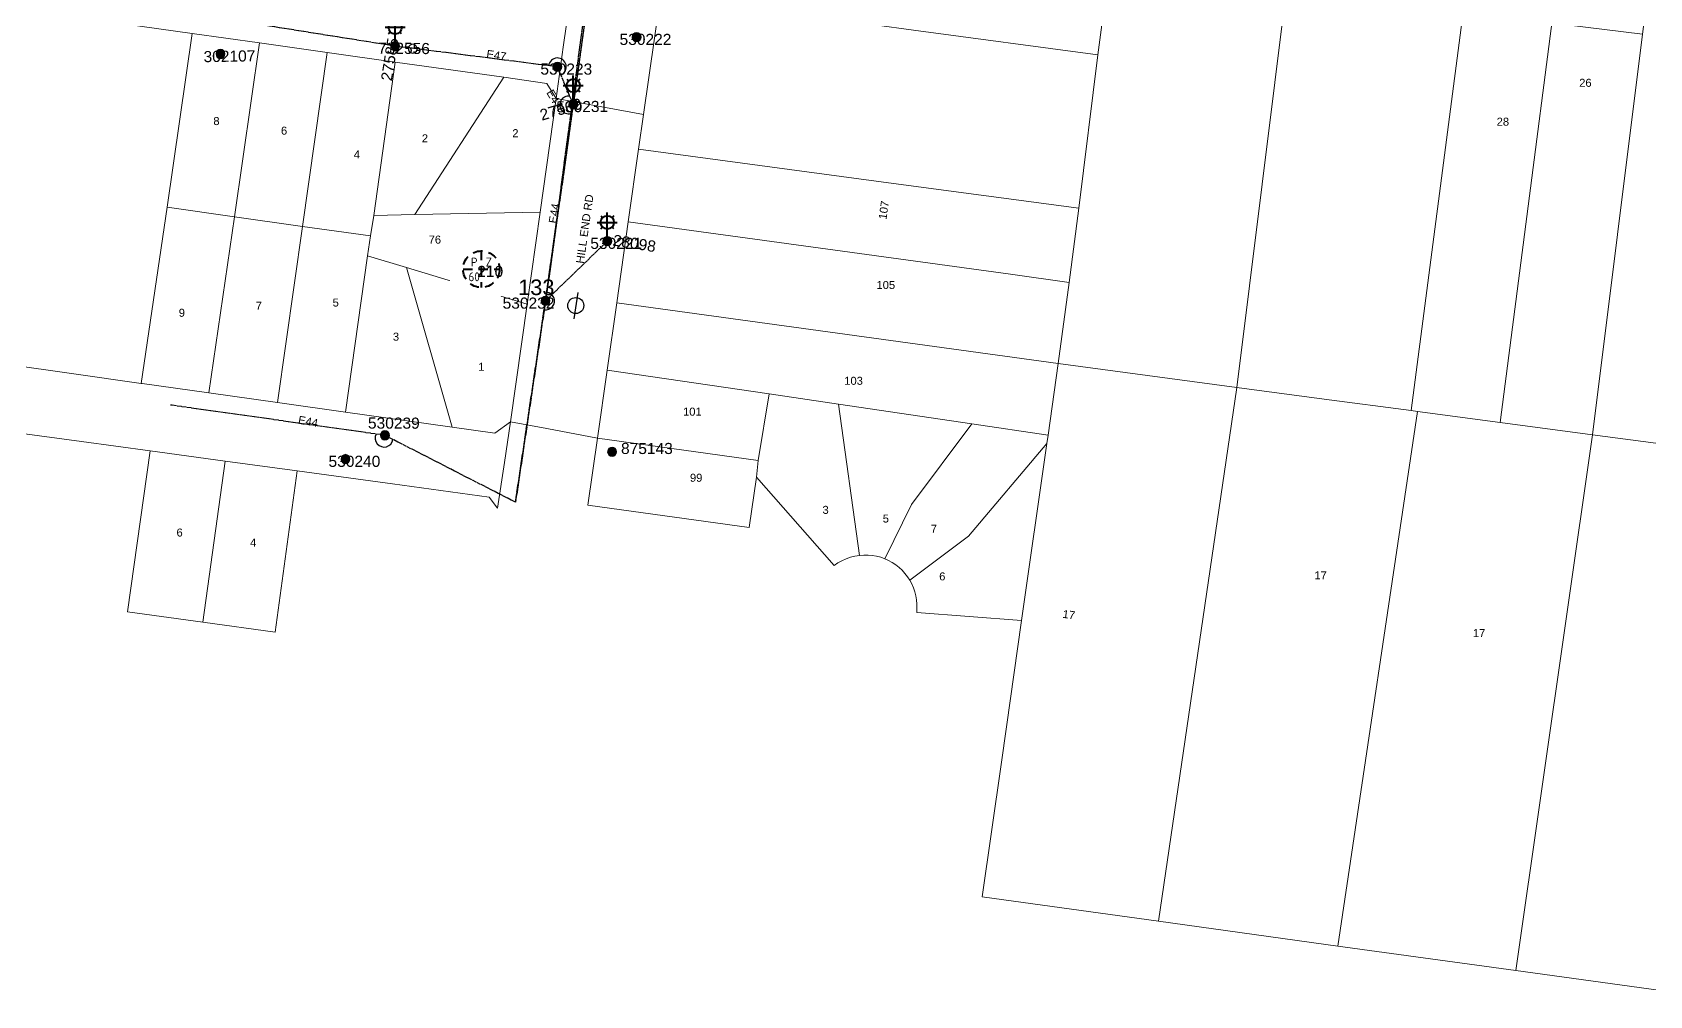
# Model space of a CAD drawing. Header units: metres. Extents: x 302360 to 303385, y 6262522 to 6263141.
# Drawn here: x 302654.9 to 303018.5, y 6262542.5 to 6262759 of the extents above; entities that cross this region are included whole.
import ezdxf
from ezdxf.enums import TextEntityAlignment as Align

# ---------------------------------------------------------------- set-up
doc = ezdxf.new("R2010")
doc.units = ezdxf.units.M
doc.linetypes.add('Cable Exist OH', pattern=[1, 1, 0])
doc.linetypes.add('Dash', pattern=[5, 3, -2])
doc.layers.get('0').update_dxf_attribs({"color": 6})
doc.layers.add('Cadastre Land Parcels_SP_EXT', color=9, linetype='Continuous', lineweight=5)
doc.layers.add('Cadastre Roads_SP_EXT', color=9, linetype='Continuous', lineweight=5)
for name, color, linetype in [('Equip_SL_EXT', 7, 'Continuous'), ('Equip_SP_HV_EXT', 7, 'Continuous'), ('Equip_SP_LV_EXT', 7, 'Continuous'), ('Equip_SP_SL_EXT', 7, 'Continuous'), ('Mains_HV_EXT', 7, 'Continuous'), ('Mains_LV_EXT', 7, 'Continuous'), ('Mains_SL_EXT', 7, 'Continuous'), ('SupportsOH_SP_TR_HV_LV_SL_EXT', 7, 'Continuous')]:
    doc.layers.add(name, color=color, linetype=linetype)
doc.styles.add('HVSW_LABEL', font='arial.ttf')
doc.styles.add('iecARIAL', font='arial.ttf', dxfattribs={"height": 2})
doc.styles.add('IESYMBOL1', font='isocp.shx')
doc.styles.add('POLE_LABEL', font='arial.ttf')
doc.styles.add('SLCP_LABEL', font='arial.ttf', dxfattribs={"height": 3.5})
doc.styles.get("Standard").update_dxf_attribs({"font": 'arial.ttf'})

# ---------------------------------------------------------------- blocks, each defined once
blk = doc.blocks.new('LV_OH_LINKS_OPEN_EXT')
for p, q in [((-0.17, 4.97), (-0.17, 5.46)), ((0.17, 4.97), (0.17, 5.46)), ((-0.17, 3), (-0.17, 2.5)), ((0.17, 3), (0.17, 2.5))]:
    blk.add_line(p, q)
blk.add_lwpolyline([(0, 2.99, 1), (0, 4.98, 1)], format="xyb", close=True)
at = {"flags": 9}
for tag, p in [('ACTUAL_STATUS', (0, 0)), ('CONSTRUCTED_VOLTAGE', (0, -0.2)), ('OPERATING_VOLTAGE', (0, -0.6)), ('ORIENTATION', (0, -0.8)), ('OWNED_BY', (0, -1)), ('STATE', (0, -1.2)), ('SWITCH_TYPE', (0, -1.4)), ('NO_PHASES', (0, -0.4)), ('USAGE', (0, -1.6)), ('LEGEND', (0, -1.8)), ('NOTES', (0, -2))]:
    blk.add_attdef(tag, text='', height=0.2, dxfattribs=at).set_placement(p, align=Align.MIDDLE_LEFT)
at = {"flags": 1}
blk.add_attdef('Z', (0, 0), '', height=0.2, dxfattribs=at)
blk = doc.blocks.new('SL_LANTERN_EXT')
at = {"lineweight": 40}
for p, q in [((-2.25, 4.22), (2.25, 4.22)), ((-1.46, 5.68), (-1.06, 5.28)), ((0, 1.97), (0, 6.47)), ((1.46, 5.68), (1.06, 5.28)), ((-1.46, 2.76), (-1.06, 3.16)), ((0, 0), (0, 2.72)), ((1.46, 2.76), (1.06, 3.16))]:
    blk.add_line(p, q, dxfattribs=at)
blk.add_circle((0, 4.22), 1.5, dxfattribs=at)
at = {"style": 'iecARIAL', "flags": 8}
blk.add_attdef('ASSET_NUM', (1.5, 1.5), '', height=2.5, dxfattribs=at)
for tag, p, height, flags in [('OPERATING_VOLTAGE', (0.98, -1.65), 0.2, 9), ('ORIENTATION', (0.98, -1.85), 0.2, 9), ('OWNED_BY', (0.98, -2.05), 0.2, 9), ('STATE', (0.98, -2.25), 0.2, 9), ('CONSTRUCTED_VOLTAGE', (0.98, -0.65), 0.2, 9), ('CONTROL_TYPE', (0.98, -0.85), 0.2, 9), ('LANTERN_PURPOSE', (0.98, -1.05), 0.2, 9), ('LANTERN_TYPE', (0.98, -1.25), 0.2, 9), ('NO_PHASES', (0.98, -1.45), 0.2, 9), ('USAGE', (0.98, -2.45), 0.2, 9), ('CEXIST', (0.98, -2.65), 0.2, 9), ('CNEW', (0.98, -2.85), 0.2, 9), ('CNUMBER', (0.98, -3.05), 0.2, 9), ('CREMOVE', (0.98, -3.25), 0.2, 9), ('CREPLACE', (0.98, -3.45), 0.2, 9), ('LKINGHEIGHT', (0.98, -3.65), 0.2, 9), ('LNUMBER', (2.18, -3.25), 2.5, 8), ('LBRACKET', (0.98, -3.85), 0.2, 9), ('LBRACKETVOCAB', (0.98, -4.05), 0.2, 9), ('LCATEGORY', (0.98, -4.25), 0.2, 9), ('LCHARGE1', (0.98, -4.45), 0.2, 9), ('LCHARGE1PERCENT', (0.98, -4.65), 0.2, 9), ('LCHARGE2', (0.98, -4.85), 0.2, 9), ('LCHARGE2PERCENT', (0.98, -5.05), 0.2, 9), ('LCHARGE3', (0.98, -5.25), 0.2, 9), ('LCHARGE3PERCENT', (0.98, -5.45), 0.2, 9), ('LEXIST', (0.98, -5.65), 0.2, 9), ('LLAMP', (0.98, -5.85), 0.2, 9), ('LLAMPVOCAB', (0.98, -6.05), 0.2, 9), ('LMAST', (0.98, -6.25), 0.2, 9), ('LMASTVOCAB', (0.98, -6.45), 0.2, 9), ('LNEW', (0.98, -6.65), 0.2, 9), ('LANTNUMBER', (0.98, -6.85), 0.2, 9), ('LOUTREACH', (0.98, -7.25), 0.2, 9), ('LOUTREACHVOCAB', (0.98, -7.45), 0.2, 9), ('STREETNAME', (0.98, -9.25), 0.2, 9), ('SUBURB', (0.98, -9.45), 0.2, 1), ('LRATECODE', (0.98, -7.65), 0.2, 9), ('LREMOVE', (0.98, -7.85), 0.2, 9), ('LREPLACE', (0.98, -8.05), 0.2, 9), ('LTYPE', (0.98, -8.25), 0.2, 9), ('LTYPEVOCAB', (0.98, -8.45), 0.2, 9), ('LEGEND', (0.98, -8.65), 0.2, 9), ('LOCATION', (0.98, -8.85), 0.2, 9), ('NOTES', (0.98, -9.05), 0.2, 9)]:
    blk.add_attdef(tag, p, '', height=height, dxfattribs=dict(flags=flags))
blk = doc.blocks.new('POLE_EXT')
blk.add_hatch(color=256).paths.add_polyline_path([(-1, 0, 1), (1, 0, 1)])
blk.add_lwpolyline([(-1, 0, 1), (1, 0, 1)], format="xyb", close=True)
for tag, height, flags, p in [('pNumber', 2.5, 8, (-17.84, 2.07)), ('OWNED_BY', 0.2, 9, (1.35, -0.4)), ('SPECIAL_USE', 0.2, 9, (1.35, -0.8)), ('STATE', 0.2, 9, (1.35, -1)), ('cLV', 0.2, 9, (1.35, -1.4)), ('hDepth', 0.2, 9, (1.35, -1.6)), ('hDia', 0.2, 9, (1.35, -1.8)), ('cHV', 0.2, 9, (1.35, -2)), ('cLinedev', 0.2, 9, (1.35, -3.4)), ('PARENT', 0.2, 9, (1.35, -0.6)), ('USAGE', 0.2, 9, (1.35, -1.2)), ('LBRACKET', 0.2, 9, (1.35, -2.2)), ('LExisting', 0.2, 9, (1.35, -2.4)), ('LANTNUMBER', 0.2, 9, (1.35, -2.6)), ('LOther', 0.2, 9, (1.35, -2.8)), ('LRemove', 0.2, 9, (1.35, -3)), ('LEGEND', 0.2, 9, (1.35, -3.2)), ('LOCATION', 0.2, 9, (1.35, -3.6)), ('pExisting', 0.2, 9, (1.35, -3.8)), ('pFooting', 0.2, 9, (1.35, -4.4)), ('pNew', 0.2, 9, (1.35, -4.6)), ('pRelocate', 0.2, 9, (1.35, -5)), ('pRemove', 0.2, 9, (1.35, -5.2)), ('pReplace', 0.2, 9, (1.35, -5.4)), ('pStay', 0.2, 9, (1.35, -5.6)), ('pType', 0.2, 9, (1.35, -5.8)), ('cspan', 0.2, 9, (1.35, -6)), ('STREETNAME', 0.2, 9, (1.35, -6.2)), ('SUBURB', 0.2, 9, (1.35, -6.4)), ('OPERATED_BY', 0.2, 9, (1.36, -7.01)), ('PFNUMBER', 0.2, 9, (1.35, -4)), ('NEWPFNUMBER', 0.2, 9, (1.35, -4.2)), ('NOTES', 0.2, 9, (1.35, -6.6)), ('MAINTAINED_BY', 0.2, 9, (1.36, -6.81))]:
    blk.add_attdef(tag, text='', height=height, dxfattribs=dict(flags=flags)).set_placement(p, align=Align.MIDDLE_LEFT)
at = {"style": 'POLE_LABEL'}
for tag, height, flags, p in [('STRUCTURE_PLANT_NUMBER', 0.2, 9, (1.35, 0.03)), ('ASSET_NUM', 2.5, 8, (2, 2)), ('STREET_CODE', 0.2, 9, (1.35, -0.2))]:
    blk.add_attdef(tag, text='', height=height, dxfattribs=dict(at, flags=flags)).set_placement(p, align=Align.MIDDLE_LEFT)
at = {"flags": 1}
blk.add_attdef('Z', (1.35, -7.33), '', height=0.2, dxfattribs=at)
blk = doc.blocks.new('HV_ABS_CLOSED_EXT')
blk.add_line((-3, 6.87), (3, 6.87))
blk.add_circle((0, 6.87), 1.8)
at = {"style": 'HVSW_LABEL'}
for tag, height, flags, p in [('ASSET_NUM', 3.5, 8, (2, 2)), ('STREET_CODE', 0.2, 9, (0, -0.2))]:
    blk.add_attdef(tag, text='', height=height, dxfattribs=dict(at, flags=flags)).set_placement(p, align=Align.MIDDLE_LEFT)
at = {"flags": 1}
blk.add_attdef('Z', (0, 0), '', height=0.2, dxfattribs=at)
at = {"flags": 9}
for tag, p in [('ACTUAL_STATUS', (0, -0.4)), ('CONSTRUCTED_VOLTAGE', (0, -0.6)), ('OPERATING_VOLTAGE', (0, -1)), ('ORIENTATION', (0, -1.2)), ('OWNED_BY', (0, -1.4)), ('STATE', (0, -1.6)), ('SWITCH_TYPE', (0, -1.8)), ('STREETNAME', (0, -2.6)), ('SUBURB', (0, -2.8)), ('NO_PHASES', (0, -0.8)), ('USAGE', (0, -2)), ('LEGEND', (0, -2.2)), ('LOCATION', (0, -2.4)), ('NOTES', (0, -3))]:
    blk.add_attdef(tag, text='', height=0.2, dxfattribs=at).set_placement(p, align=Align.MIDDLE_LEFT)
blk = doc.blocks.new('SLCP_ZELL_EXT')
blk.add_wipeout([(-0.24, 7.5), (-0.71, 7.47), (-1.17, 7.41), (-1.64, 7.32), (-2.09, 7.21), (-2.54, 7.06), (-2.98, 6.89), (-3.41, 6.69), (-3.82, 6.46), (-4.22, 6.21), (-4.6, 5.93), (-4.96, 5.63), (-5.31, 5.31), (-5.63, 4.96), (-5.93, 4.6), (-6.21, 4.22), (-6.46, 3.82), (-6.69, 3.41), (-6.89, 2.98), (-7.06, 2.54), (-7.21, 2.09), (-7.32, 1.64), (-7.41, 1.17), (-7.47, 0.71), (-7.5, 0.24), (-7.5, -0.24), (-7.47, -0.71), (-7.41, -1.17), (-7.32, -1.64), (-7.21, -2.09), (-7.06, -2.54), (-6.89, -2.98), (-6.69, -3.41), (-6.46, -3.82), (-6.21, -4.22), (-5.93, -4.6), (-5.63, -4.96), (-5.31, -5.31), (-4.96, -5.63), (-4.6, -5.93), (-4.22, -6.21), (-3.82, -6.46), (-3.41, -6.69), (-2.98, -6.89), (-2.54, -7.06), (-2.09, -7.21), (-1.64, -7.32), (-1.17, -7.41), (-0.71, -7.47), (-0.24, -7.5), (0.24, -7.5), (0.71, -7.47), (1.17, -7.41), (1.64, -7.32), (2.09, -7.21), (2.54, -7.06), (2.98, -6.89), (3.41, -6.69), (3.82, -6.46), (4.22, -6.21), (4.6, -5.93), (4.96, -5.63), (5.31, -5.31), (5.63, -4.96), (5.93, -4.6), (6.21, -4.22), (6.46, -3.82), (6.69, -3.41), (6.89, -2.98), (7.06, -2.54), (7.21, -2.09), (7.32, -1.64), (7.41, -1.17), (7.47, -0.71), (7.5, -0.24), (7.5, 0.24), (7.47, 0.71), (7.41, 1.17), (7.32, 1.64), (7.21, 2.09), (7.06, 2.54), (6.89, 2.98), (6.69, 3.41), (6.46, 3.82), (6.21, 4.22), (5.93, 4.6), (5.63, 4.96), (5.31, 5.31), (4.96, 5.63), (4.6, 5.93), (4.22, 6.21), (3.82, 6.46), (3.41, 6.69), (2.98, 6.89), (2.54, 7.06), (2.09, 7.21), (1.64, 7.32), (1.17, 7.41), (0.71, 7.47), (0.24, 7.5)])
at = {"linetype": 'Dash', "lineweight": 40, "ltscale": 0.7}
for p, q in [((0, 4.11), (0, -4.11)), ((-4.11, 0), (4.11, 0))]:
    blk.add_line(p, q, dxfattribs=at)
blk.add_circle((0, 0), 4.11, dxfattribs=at)
at = {"lineweight": 40, "style": 'IESYMBOL1'}
for s, p in [('P', (-1.6, 0)), ('Z', (1.7, 0)), ('60', (-1.61, -3.31))]:
    blk.add_text(s, height=2, dxfattribs=at).set_placement(p, align=Align.BOTTOM_CENTER)
at = {"flags": 1}
blk.add_attdef('Z', (0, 0), '', height=0.2, dxfattribs=at)
at = {"style": 'SLCP_LABEL'}
for tag, height, flags, p in [('ASSET_NUM', 2.5, 8, (2, 2)), ('STREET_CODE', 0.2, 9, (0, -0.2))]:
    blk.add_attdef(tag, text='', height=height, dxfattribs=dict(at, flags=flags)).set_placement(p, align=Align.MIDDLE_LEFT)
at = {"flags": 9}
for tag, p in [('CONSTRUCTED_VOLTAGE', (0, -0.4)), ('CONTROL_TYPE', (0, -0.6)), ('OPERATING_VOLTAGE', (0, -1)), ('ORIENTATION', (0, -1.2)), ('OWNED_BY', (0, -1.4)), ('STATE', (0, -2)), ('NO_PHASES', (0, -0.8)), ('USAGE', (0, -1.6)), ('LOCATION', (0, -1.8)), ('NOTES', (0, -2.2))]:
    blk.add_attdef(tag, text='', height=0.2, dxfattribs=at).set_placement(p, align=Align.MIDDLE_LEFT)

msp = doc.modelspace()

# ---------------------------------------------------------------- linework, layer by layer
at = {"layer": 'Cadastre Land Parcels_SP_EXT', "linetype": 'Continuous'}
for points in [[(302913.1, 6262822.47), (302903.5, 6262823.71), (302898.93, 6262788.86), (302896.76, 6262771.43), (302894.46, 6262753.98), (302890.19, 6262719.48), (302887.99, 6262702.83), (302885.55, 6262684.56), (302925.73, 6262679.22), (302937.08, 6262770.69), (302938.8, 6262782.81), (302923.78, 6262784.37), (302909, 6262785.93), (302913.1, 6262822.47)], [(302976.62, 6262763.57), (302976.73, 6262765.24), (302961.22, 6262767.27), (302967.19, 6262815.52), (302963.63, 6262815.96), (302960.25, 6262816.42), (302960.09, 6262816.44), (302943.26, 6262818.61), (302938.8, 6262782.81), (302937.08, 6262770.69), (302925.73, 6262679.22), (302945.34, 6262676.61), (302964.95, 6262674), (302976.62, 6262763.57)], [(303002.97, 6262810.88), (302999.55, 6262811.32), (302993.59, 6262761.34), (302976.62, 6262763.57), (302964.95, 6262674), (302966.35, 6262673.83), (302984.95, 6262671.34), (303002.97, 6262810.88)], [(303016.91, 6262758.65), (302999.85, 6262760.73), (303005.83, 6262810.51), (303002.97, 6262810.88), (302984.95, 6262671.34), (303005.72, 6262668.56), (303016.91, 6262758.65)], [(303023.13, 6262808.27), (303005.83, 6262810.51), (302999.85, 6262760.73), (303016.91, 6262758.65), (303023.13, 6262808.27)], [(303037.37, 6262755.12), (303020.66, 6262758.02), (303026.14, 6262807.89), (303023.13, 6262808.27), (303016.91, 6262758.65), (303005.72, 6262668.56), (303025.64, 6262665.92), (303037.37, 6262755.12)], [(302896.76, 6262771.43), (302798.56, 6262784.39), (302798.14, 6262781.45), (302848.53, 6262774.9), (302844.25, 6262760.71), (302853, 6262759.52), (302894.46, 6262753.98), (302896.76, 6262771.43)], [(302894.46, 6262753.98), (302853, 6262759.52), (302844.25, 6262760.71), (302796.1, 6262767.12), (302793.49, 6262748.89), (302792.3, 6262740.53), (302791.19, 6262732.73), (302848.48, 6262725.05), (302890.19, 6262719.48), (302894.46, 6262753.98)], [(302705.97, 6262756.65), (302690.78, 6262758.79), (302685.2, 6262719.7), (302700.28, 6262717.57), (302705.97, 6262756.65)], [(302721.17, 6262754.5), (302705.97, 6262756.65), (302700.28, 6262717.57), (302715.6, 6262715.4), (302721.17, 6262754.5)], [(302736.42, 6262752.34), (302721.17, 6262754.5), (302715.6, 6262715.4), (302730.89, 6262713.26), (302731.63, 6262717.89), (302736.42, 6262752.34)], [(302760.86, 6262748.92), (302736.42, 6262752.34), (302731.63, 6262717.89), (302740.84, 6262718.06), (302760.86, 6262748.92)], [(302772.65, 6262744.15), (302770.52, 6262747.56), (302760.86, 6262748.92), (302740.84, 6262718.06), (302769.06, 6262718.63), (302772.65, 6262744.15)], [(302848.48, 6262725.05), (302791.19, 6262732.73), (302788.81, 6262716.41), (302874.78, 6262704.64), (302887.99, 6262702.83), (302890.19, 6262719.48), (302848.48, 6262725.05)], [(302700.28, 6262717.57), (302685.2, 6262719.7), (302679.36, 6262680.13), (302679.54, 6262680.1), (302694.51, 6262677.99), (302700.28, 6262717.57)], [(302715.6, 6262715.4), (302700.28, 6262717.57), (302694.51, 6262677.99), (302709.96, 6262675.81), (302715.6, 6262715.4)], [(302769.06, 6262718.63), (302740.84, 6262718.06), (302731.63, 6262717.89), (302730.89, 6262713.26), (302730.22, 6262708.83), (302739.02, 6262706.18), (302766.13, 6262697.91), (302769.06, 6262718.63)], [(302887.99, 6262702.83), (302874.78, 6262704.64), (302788.81, 6262716.41), (302786.27, 6262698.25), (302885.55, 6262684.56), (302887.99, 6262702.83)], [(302730.22, 6262708.83), (302730.89, 6262713.26), (302715.6, 6262715.4), (302709.96, 6262675.81), (302725.24, 6262673.65), (302730.22, 6262708.83)], [(302739.02, 6262706.18), (302730.22, 6262708.83), (302725.24, 6262673.65), (302749.25, 6262670.27), (302739.02, 6262706.18)], [(302762.4, 6262671.47), (302766.13, 6262697.91), (302739.02, 6262706.18), (302749.25, 6262670.27), (302758.87, 6262668.91), (302762.4, 6262671.47)], [(302885.55, 6262684.56), (302786.27, 6262698.25), (302784.12, 6262683.13), (302820.55, 6262677.77), (302836.14, 6262675.44), (302866.15, 6262671.02), (302883.25, 6262668.49), (302885.55, 6262684.56)], [(302925.73, 6262679.22), (302885.55, 6262684.56), (302883.25, 6262668.49), (302882.98, 6262666.62), (302877.31, 6262626.84), (302873.91, 6262602.95), (302872.7, 6262594.48), (302868.43, 6262564.7), (302908.1, 6262559.23), (302925.73, 6262679.22)], [(302820.55, 6262677.77), (302784.12, 6262683.13), (302781.94, 6262667.83), (302818.11, 6262662.77), (302820.55, 6262677.77)], [(302836.14, 6262675.44), (302820.55, 6262677.77), (302818.11, 6262662.77), (302817.72, 6262659.02), (302835.17, 6262639.17), (302836.02, 6262639.77), (302836.91, 6262640.28), (302837.85, 6262640.71), (302838.83, 6262641.06), (302839.83, 6262641.31), (302840.84, 6262641.48), (302836.14, 6262675.44)], [(302966.35, 6262673.83), (302964.95, 6262674), (302945.34, 6262676.61), (302925.73, 6262679.22), (302908.1, 6262559.23), (302948.44, 6262553.67), (302966.35, 6262673.83)], [(302866.15, 6262671.02), (302836.14, 6262675.44), (302840.84, 6262641.48), (302841.82, 6262641.55), (302842.78, 6262641.55), (302843.74, 6262641.46), (302844.7, 6262641.29), (302845.63, 6262641.04), (302846.54, 6262640.72), (302852.53, 6262652.94), (302866.15, 6262671.02)], [(303005.72, 6262668.56), (302984.95, 6262671.34), (302966.35, 6262673.83), (302948.44, 6262553.67), (302988.48, 6262548.14), (303005.72, 6262668.56)], [(302883.25, 6262668.49), (302866.15, 6262671.02), (302852.53, 6262652.94), (302846.54, 6262640.72), (302847.4, 6262640.33), (302848.23, 6262639.87), (302849.02, 6262639.35), (302849.76, 6262638.76), (302850.45, 6262638.12), (302851.09, 6262637.42), (302851.67, 6262636.67), (302852.18, 6262635.87), (302865.36, 6262645.81), (302882.98, 6262666.62), (302883.25, 6262668.49)], [(302817.72, 6262659.02), (302818.11, 6262662.77), (302781.94, 6262667.83), (302779.79, 6262652.75), (302816.06, 6262647.73), (302817.72, 6262659.02)], [(302877.31, 6262626.84), (302882.98, 6262666.62), (302865.36, 6262645.81), (302852.18, 6262635.87), (302852.63, 6262635.04), (302853, 6262634.18), (302853.31, 6262633.29), (302853.54, 6262632.38), (302853.7, 6262631.45), (302853.78, 6262630.51), (302853.79, 6262629.57), (302853.72, 6262628.63), (302877.31, 6262626.84)], [(303025.64, 6262665.92), (303005.72, 6262668.56), (302988.48, 6262548.14), (303029.22, 6262542.52), (303034.02, 6262579.67), (303036.51, 6262599.01), (303039.06, 6262618.81), (303043.02, 6262649.51), (303044.12, 6262658.03), (303044.81, 6262663.37), (303025.64, 6262665.92)], [(302693.21, 6262626.43), (302698.22, 6262662.67), (302681.38, 6262664.95), (302676.26, 6262628.75), (302693.21, 6262626.43)], [(302714.37, 6262660.46), (302698.22, 6262662.67), (302693.21, 6262626.43), (302709.43, 6262624.19), (302714.37, 6262660.46)]]:
    msp.add_lwpolyline(points, close=True, dxfattribs=at)
at = {"layer": 'Cadastre Roads_SP_EXT', "linetype": 'Continuous'}
for points in [[(302645.3, 6262765.21), (302660.43, 6262763.08), (302675.27, 6262760.97), (302690.78, 6262758.79), (302705.97, 6262756.65), (302721.17, 6262754.5), (302736.42, 6262752.34), (302760.86, 6262748.92), (302770.52, 6262747.56), (302772.65, 6262744.15), (302774.26, 6262755.71), (302775.61, 6262765.48), (302772.05, 6262762.97), (302752.83, 6262765.69), (302731.84, 6262768.66), (302716.69, 6262770.8), (302701.76, 6262772.91), (302686.8, 6262775.03), (302671.3, 6262777.22), (302656.31, 6262779.35), (302641.08, 6262781.5)], [(302650.95, 6262669.1), (302665.94, 6262667.05), (302681.38, 6262664.95), (302698.22, 6262662.67), (302714.37, 6262660.46), (302735.83, 6262657.56), (302757.58, 6262654.59), (302759.46, 6262652.11), (302761.01, 6262662.34), (302762.4, 6262671.47), (302758.87, 6262668.91), (302749.25, 6262670.27), (302725.24, 6262673.65), (302709.96, 6262675.81), (302694.51, 6262677.99), (302679.54, 6262680.1), (302679.36, 6262680.13), (302664.15, 6262682.31), (302648.89, 6262684.44)]]:
    msp.add_lwpolyline(points, dxfattribs=at)
msp.add_lwpolyline([(302792.3, 6262740.53), (302780.88, 6262742.63), (302772.65, 6262744.15), (302769.06, 6262718.63), (302766.13, 6262697.91), (302762.4, 6262671.47), (302770.58, 6262669.95), (302781.94, 6262667.83), (302784.12, 6262683.13), (302786.27, 6262698.25), (302788.81, 6262716.41), (302791.19, 6262732.73), (302792.3, 6262740.53)], close=True, dxfattribs=at)
at = {"layer": 'Mains_HV_EXT', "linetype": 'Cable Exist OH'}
for points in [[(302788.32, 6262832.99), (302770.26, 6262698.67)], [(302763.5, 6262653.41), (302734.14, 6262668.45), (302685.93, 6262675.25)]]:
    msp.add_lwpolyline(points, dxfattribs=at)
at = {"layer": 'Mains_LV_EXT', "linetype": 'Cable Exist OH'}
for points in [[(302782.71, 6262788.4), (302776.5, 6262742.84)], [(302736.44, 6262755.93), (302705.25, 6262760.88)], [(302772.93, 6262751.27), (302736.44, 6262755.93)], [(302776.5, 6262742.84), (302772.93, 6262751.27)], [(302770.26, 6262698.67), (302776.5, 6262742.84)], [(302734.14, 6262668.45), (302685.93, 6262675.25)], [(302763.5, 6262653.41), (302734.14, 6262668.45)]]:
    msp.add_lwpolyline(points, dxfattribs=at)
at = {"layer": 'Mains_LV_EXT', "linetype": 'Continuous'}
for points in [[(302773.71, 6262749.42, 1.728476), (302770.95, 6262751.52)], [(302775.72, 6262744.68, 1.314561), (302776.22, 6262740.86)], [(302769.96, 6262696.69, 1.006183), (302770.54, 6262700.65)], [(302732.16, 6262668.73, 1.182575), (302735.92, 6262667.54)]]:
    msp.add_lwpolyline(points, format="xyb", dxfattribs=at)
at = {"layer": 'Mains_SL_EXT', "linetype": 'Cable Exist OH'}
for points in [[(302783.22, 6262792.13), (302776.5, 6262742.84)], [(302776.5, 6262742.84), (302772.93, 6262751.27), (302736.44, 6262755.93)], [(302776.5, 6262742.84), (302770.26, 6262698.67)], [(302770.26, 6262698.67), (302784.15, 6262712.1)]]:
    msp.add_lwpolyline(points, dxfattribs=at)

# ---------------------------------------------------------------- block references
at = {"layer": 'Equip_SP_HV_EXT'}
ref = msp.add_blockref('HV_ABS_CLOSED_EXT', (302770.26, 6262698.67), dxfattribs=dict(at, rotation=261.1896849054282))
ref.add_attrib('ASSET_NUM', '133', dxfattribs={"layer": '0', "height": 3.5, "style": 'HVSW_LABEL'}).set_placement((302772.26, 6262698.92), align=Align.BOTTOM_RIGHT)
at = {"layer": 'Equip_SP_LV_EXT', "rotation": 261.5635953436164}
msp.add_blockref('LV_OH_LINKS_OPEN_EXT', (302736.44, 6262755.93), dxfattribs=at)
at = {"layer": 'Equip_SP_SL_EXT'}
ref = msp.add_blockref('SL_LANTERN_EXT', (302736.44, 6262755.93), dxfattribs=at)
ref.add_attrib('ASSET_NUM', '27585', dxfattribs={"layer": '0', "height": 2.5, "rotation": 81.0054, "style": 'iecARIAL'}).set_placement((302737.94, 6262757.43), align=Align.BOTTOM_RIGHT)
ref = msp.add_blockref('SL_LANTERN_EXT', (302776.5, 6262742.84), dxfattribs=at)
ref.add_attrib('ASSET_NUM', '27569', dxfattribs={"layer": '0', "height": 2.5, "rotation": 16.7505, "style": 'iecARIAL'}).set_placement((302778, 6262744.34), align=Align.TOP_RIGHT)
ref = msp.add_blockref('SL_LANTERN_EXT', (302784.15, 6262712.1), dxfattribs=at)
ref.add_attrib('ASSET_NUM', '28098', dxfattribs={"layer": '0', "height": 2.5, "rotation": 351.0368, "style": 'iecARIAL'}).set_placement((302785.65, 6262713.6), align=Align.TOP_LEFT)
at = {"layer": 'SupportsOH_SP_TR_HV_LV_SL_EXT'}
ref = msp.add_blockref('POLE_EXT', (302736.44, 6262755.93), dxfattribs=at)
ref.add_attrib('ASSET_NUM', '732556', dxfattribs={"layer": '0', "height": 2.5, "rotation": 359.4785, "style": 'POLE_LABEL'}).set_placement((302738.44, 6262756.68), align=Align.TOP_CENTER)
ref = msp.add_blockref('POLE_EXT', (302790.73, 6262757.94), dxfattribs=at)
ref.add_attrib('ASSET_NUM', '530222', dxfattribs={"layer": '0', "height": 2.5, "style": 'POLE_LABEL'}).set_placement((302792.73, 6262758.69), align=Align.TOP_CENTER)
ref = msp.add_blockref('POLE_EXT', (302697.16, 6262754.16), dxfattribs=at)
ref.add_attrib('ASSET_NUM', '302107', dxfattribs={"layer": '0', "height": 2.5, "rotation": 1, "style": 'POLE_LABEL'}).set_placement((302699.16, 6262754.91), align=Align.TOP_CENTER)
ref = msp.add_blockref('POLE_EXT', (302772.93, 6262751.27), dxfattribs=at)
ref.add_attrib('ASSET_NUM', '530223', dxfattribs={"layer": '0', "height": 2.5, "rotation": 359.9191, "style": 'POLE_LABEL'}).set_placement((302774.93, 6262752.02), align=Align.TOP_CENTER)
ref = msp.add_blockref('POLE_EXT', (302776.5, 6262742.84), dxfattribs=at)
ref.add_attrib('ASSET_NUM', '530231', dxfattribs={"layer": '0', "height": 2.5, "rotation": 0.5371, "style": 'POLE_LABEL'}).set_placement((302778.5, 6262743.59), align=Align.TOP_CENTER)
ref = msp.add_blockref('POLE_EXT', (302784.15, 6262712.1), dxfattribs=at)
ref.add_attrib('ASSET_NUM', '530221', dxfattribs={"layer": '0', "height": 2.5, "style": 'POLE_LABEL'}).set_placement((302786.15, 6262712.85), align=Align.TOP_CENTER)
ref = msp.add_blockref('POLE_EXT', (302770.26, 6262698.67), dxfattribs=at)
ref.add_attrib('ASSET_NUM', '530232', dxfattribs={"layer": '0', "height": 2.5, "rotation": 0.0115, "style": 'POLE_LABEL'}).set_placement((302772.26, 6262699.42), align=Align.TOP_RIGHT)
ref = msp.add_blockref('POLE_EXT', (302734.14, 6262668.45), dxfattribs=at)
ref.add_attrib('ASSET_NUM', '530239', dxfattribs={"layer": '0', "height": 2.5, "rotation": 359.8184, "style": 'POLE_LABEL'}).set_placement((302736.14, 6262669.2), align=Align.BOTTOM_CENTER)
ref = msp.add_blockref('POLE_EXT', (302785.23, 6262664.75), dxfattribs=at)
ref.add_attrib('ASSET_NUM', '875143', dxfattribs={"layer": '0', "height": 2.5, "style": 'POLE_LABEL'}).set_placement((302787.23, 6262665.5), align=Align.MIDDLE_LEFT)
ref = msp.add_blockref('POLE_EXT', (302725.28, 6262663.11), dxfattribs=at)
ref.add_attrib('ASSET_NUM', '530240', dxfattribs={"layer": '0', "height": 2.5, "rotation": 359.9828, "style": 'POLE_LABEL'}).set_placement((302727.28, 6262663.86), align=Align.TOP_CENTER)

# ---------------------------------------------------------------- texts
at = {"layer": 'Cadastre Land Parcels_SP_EXT'}
for s, p in [('26', (303002.7, 6262746.78)), ('8', (302695.56, 6262738.18)), ('28', (302984.14, 6262738.04)), ('6', (302710.76, 6262736.03)), ('2', (302742.44, 6262734.3)), ('2', (302762.79, 6262735.46)), ('4', (302727.14, 6262730.68)), ('76', (302743.97, 6262711.54)), ('105', (302844.68, 6262701.34)), ('7', (302705.09, 6262696.69)), ('5', (302722.38, 6262697.39)), ('9', (302687.78, 6262695.1)), ('3', (302735.93, 6262689.73)), ('1', (302755.13, 6262682.95)), ('103', (302837.43, 6262679.81)), ('101', (302801.18, 6262672.87)), ('99', (302802.73, 6262658.02)), ('3', (302832.54, 6262650.8)), ('6', (302687.27, 6262645.7)), ('5', (302846.09, 6262648.85)), ('7', (302856.9, 6262646.57)), ('4', (302703.81, 6262643.44)), ('6', (302858.78, 6262635.85)), ('17', (302943.15, 6262636.09)), ('17', (302978.79, 6262623.11))]:
    msp.add_text(s, height=1.8, dxfattribs=at).set_placement(p)
for s, rotation, p in [('107', 81.7563, (302846.91, 6262716.86)), ('17', 352.1391, (302886.44, 6262627.46))]:
    msp.add_text(s, height=1.8, rotation=rotation, dxfattribs=at).set_placement(p)
at = {"layer": 'Cadastre Roads_SP_EXT'}
msp.add_text('HILL END RD', height=1.8, rotation=81.931, dxfattribs=at).set_placement((302778.86, 6262706.97))
at = {"layer": 'Mains_LV_EXT'}
for s, rotation, p in [('E47', 351.5998, (302756.87, 6262753.32)), ('E47', 300.8471, (302770.37, 6262745.48)), ('E44', 80.8862, (302772.72, 6262715.98)), ('E44', 349.6597, (302714.51, 6262671.1))]:
    msp.add_text(s, height=1.8, rotation=rotation, dxfattribs=at).set_placement(p)

# ---------------------------------------------------------------- next in the draw order: block references
at = {"layer": 'Equip_SL_EXT'}
ref = msp.add_blockref('SLCP_ZELL_EXT', (302755.82, 6262705.79), dxfattribs=at)
ref.add_attrib('ASSET_NUM', '210', dxfattribs={"layer": '0', "height": 2.5, "style": 'SLCP_LABEL'}).set_placement((302757.82, 6262706.54), align=Align.TOP_CENTER)

# ---------------------------------------------------------------- next in the draw order: linework, layer by layer
at = {"layer": 'Mains_HV_EXT', "linetype": 'Cable Exist OH'}
msp.add_lwpolyline([(302770.26, 6262698.67), (302763.5, 6262653.41)], dxfattribs=at)
at = {"layer": 'Mains_LV_EXT', "linetype": 'Cable Exist OH'}
msp.add_lwpolyline([(302763.5, 6262653.41), (302770.26, 6262698.67)], dxfattribs=at)
at = {"layer": 'Mains_SL_EXT', "linetype": 'Cable Exist OH'}
msp.add_lwpolyline([(302770.26, 6262698.67), (302763.5, 6262653.41)], dxfattribs=at)

doc.saveas('drawing.dxf')
